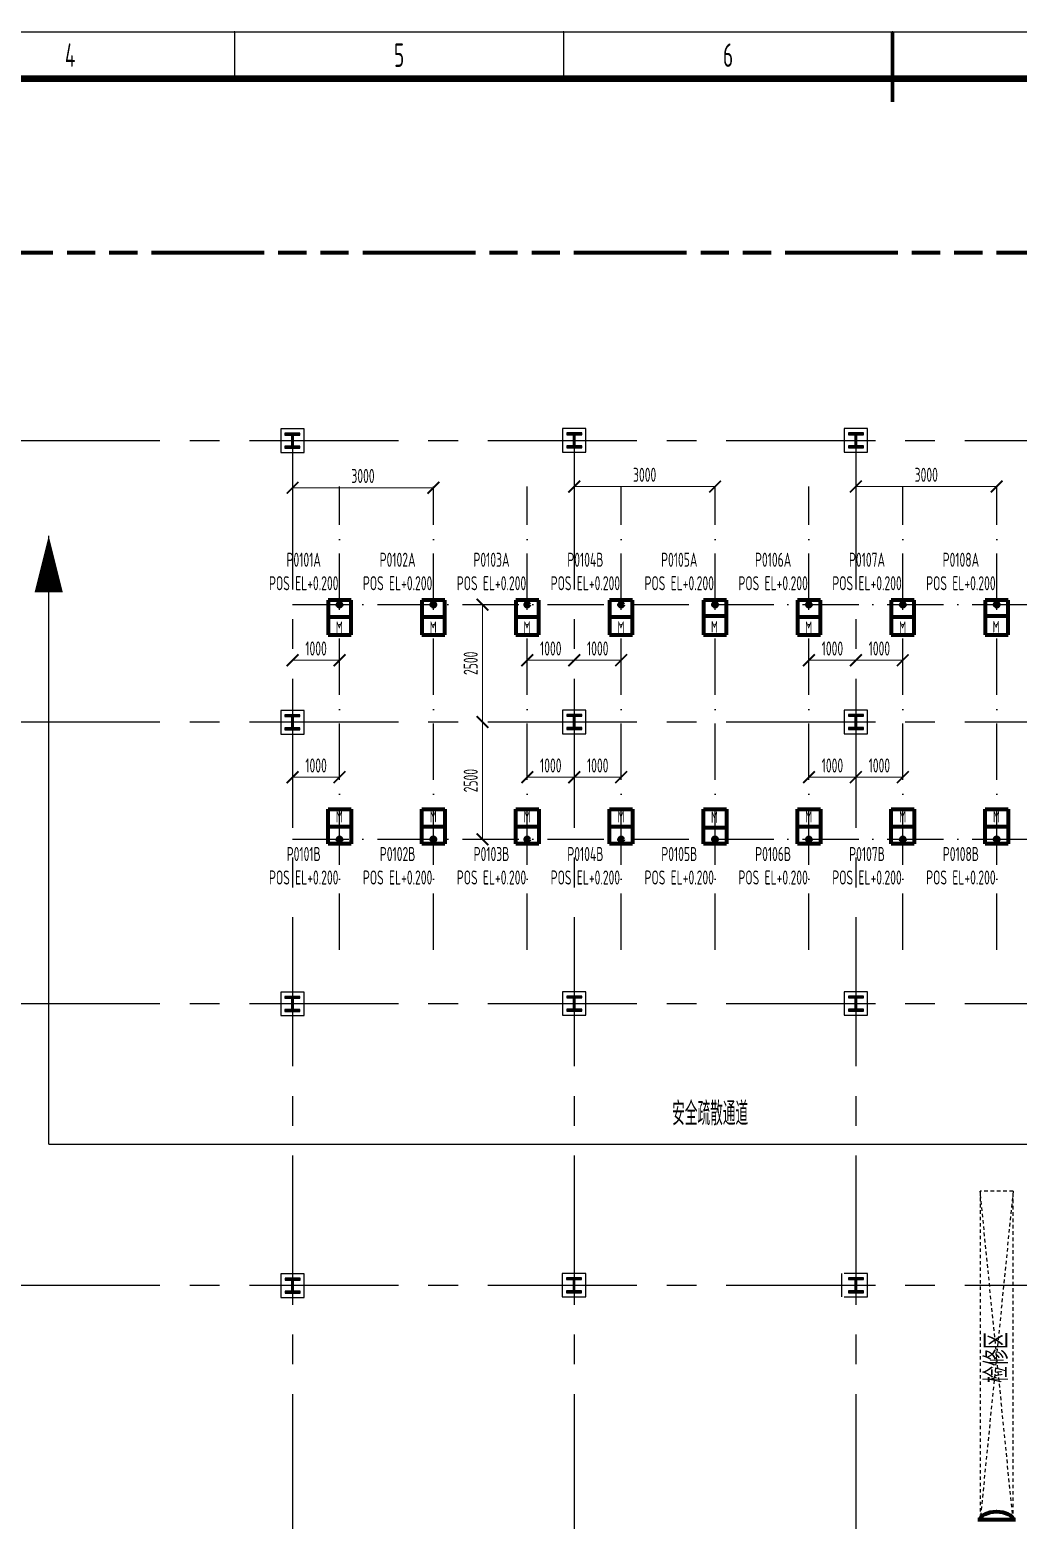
# Model space of a CAD drawing. Header units: millimetres. Extents: x 2250 to 7274, y 852 to 2251.
# Drawn here: x 2486.7 to 2697.2, y 1933.1 to 2250.6 of the extents above; entities that cross this region are included whole.
import ezdxf

# ---------------------------------------------------------------- set-up
doc = ezdxf.new("R2010")
doc.units = ezdxf.units.MM
for name, pattern in [('ACAD_ISO09W100', [45, 24, -3, 6, -3, 6, -3]), ('ACAD_ISO10W100', [18, 12, -3, 0, -3]), ('CENTER', [50.8, 31.75, -6.35, 6.35, -6.35]), ('JIS_02_0.7', [1.35, 0.75, -0.6])]:
    doc.linetypes.add(name, pattern=pattern)
for name, color, linetype, lineweight in [('01-设备轮廓（可见）', 1, 'Continuous', 80), ('03-设备、管口中心线', 170, 'ACAD_ISO10W100', 25), ('05-图框与标题栏', 7, 'Continuous', 25), ('05-楼梯与安全疏散通道', 4, 'Continuous', 25), ('06-网格线、建筑轴线-细实线', 9, 'CENTER', 25), ('07-界区线-粗双点划线', 12, 'ACAD_ISO09W100', 80), ('10-工字钢', 5, 'Continuous', 25), ('11-检修区', 8, 'JIS_02_0.7', 25), ('12-建筑物轮廓', 5, 'Continuous', 25), ('13-文本', 7, 'Continuous', 25), ('6-楼梯&逃生通道', 4, 'Continuous', 25), ('9-文本', 7, 'Continuous', 15)]:
    doc.layers.add(name, color=color, linetype=linetype, lineweight=lineweight)
doc.styles.add('5-gbcbig', font='gbenor.shx', dxfattribs={"width": 0.7, "height": 5, "bigfont": 'gbcbig.shx'})
doc.styles.add('卷心菜', font='gbenor.shx', dxfattribs={"width": 0.75, "bigfont": 'gbcbig.shx'})
doc.styles.add('国标汉字', font='gbenor.shx', dxfattribs={"height": 3, "bigfont": 'gbcbig.shx'})
doc.styles.add('国标英文+数字', font='gbenor.shx', dxfattribs={"width": 0.7, "height": 3})
doc.styles.add('图纸中的数字及字母', font='gbenor.shx', dxfattribs={"width": 0.7, "height": 3, "bigfont": 'gbcbig.shx'})
doc.dimstyles.new('尺寸标注', dxfattribs={"dimtxt": 3, "dimasz": 2.5, "dimexe": 1, "dimexo": 1, "dimgap": 1, "dimtad": 1, "dimdec": 0, "dimlfac": 100, "dimdsep": 46, "dimtxsty": '图纸中的数字及字母', "dimblk": 'ARCHTICK', "dimcen": 0, "dimclrd": 256, "dimclre": 256, "dimclrt": 256, "dimadec": 0, "dimazin": 0, "dimtfac": 1, "dimtdec": 0, "dimtix": 1, "dimtmove": 0, "dimatfit": 0, "dimfxl": 0, "dimlwd": -1, "dimlwe": -1, "dimarcsym": 0})

# ---------------------------------------------------------------- blocks, each defined once
blk = doc.blocks.new('_ArchTick')
at = {"color": 0, "linetype": 'ByBlock', "const_width": 0.15}
blk.add_lwpolyline([(-0.5, -0.5), (0.5, 0.5)], dxfattribs=at)
blk = doc.blocks.new('*D86')
at = {"layer": '9-文本', "transparency": 16777216}
blk.add_line((2552.66, 2091.36), (2542.66, 2091.36), dxfattribs=at)
at = {"layer": 'Defpoints', "color": 0, "transparency": 16777216}
for p in [(2542.66, 2091.36), (2542.66, 2091.36), (2552.66, 2091.36)]:
    blk.add_point(p, dxfattribs=at)
at = {"layer": '9-文本', "transparency": 16777216, "xscale": 2.5, "yscale": 2.5, "zscale": 2.5, "rotation": 180}
blk.add_blockref('_ArchTick', (2542.66, 2091.36), dxfattribs=at)
at = {"layer": '9-文本', "transparency": 16777216, "xscale": 2.5, "yscale": 2.5, "zscale": 2.5}
blk.add_blockref('_ArchTick', (2552.66, 2091.36), dxfattribs=at)
at = {"layer": '9-文本', "transparency": 16777216, "insert": (2547.66, 2093.86), "char_height": 3, "attachment_point": 5, "style": '图纸中的数字及字母', "bg_fill": 3, "box_fill_scale": 1.1, "bg_fill_color": 256, "bg_fill_true_color": 13158600, "bg_fill_transparency": 0}
blk.add_mtext('1000', dxfattribs=at)
blk = doc.blocks.new('*D87')
at = {"layer": '9-文本', "transparency": 16777216}
blk.add_line((2552.66, 2116.28), (2542.66, 2116.28), dxfattribs=at)
at = {"layer": 'Defpoints', "color": 0, "transparency": 16777216}
for p in [(2542.66, 2116.28), (2542.66, 2116.28), (2552.66, 2116.28)]:
    blk.add_point(p, dxfattribs=at)
at = {"layer": '9-文本', "transparency": 16777216, "xscale": 2.5, "yscale": 2.5, "zscale": 2.5, "rotation": 180}
blk.add_blockref('_ArchTick', (2542.66, 2116.28), dxfattribs=at)
at = {"layer": '9-文本', "transparency": 16777216, "xscale": 2.5, "yscale": 2.5, "zscale": 2.5}
blk.add_blockref('_ArchTick', (2552.66, 2116.28), dxfattribs=at)
at = {"layer": '9-文本', "transparency": 16777216, "insert": (2547.66, 2118.78), "char_height": 3, "attachment_point": 5, "style": '图纸中的数字及字母', "bg_fill": 3, "box_fill_scale": 1.1, "bg_fill_color": 256, "bg_fill_true_color": 13158600, "bg_fill_transparency": 0}
blk.add_mtext('1000', dxfattribs=at)
blk = doc.blocks.new('*D88')
at = {"layer": '9-文本', "transparency": 16777216}
blk.add_line((2572.66, 2153.04), (2542.66, 2153.04), dxfattribs=at)
at = {"layer": 'Defpoints', "color": 0, "transparency": 16777216}
for p in [(2542.66, 2153.04), (2542.66, 2153.04), (2572.66, 2153.04)]:
    blk.add_point(p, dxfattribs=at)
at = {"layer": '9-文本', "transparency": 16777216, "xscale": 2.5, "yscale": 2.5, "zscale": 2.5, "rotation": 180}
blk.add_blockref('_ArchTick', (2542.66, 2153.04), dxfattribs=at)
at = {"layer": '9-文本', "transparency": 16777216, "xscale": 2.5, "yscale": 2.5, "zscale": 2.5}
blk.add_blockref('_ArchTick', (2572.66, 2153.04), dxfattribs=at)
at = {"layer": '9-文本', "transparency": 16777216, "insert": (2557.66, 2155.54), "char_height": 3, "attachment_point": 5, "style": '图纸中的数字及字母', "bg_fill": 3, "box_fill_scale": 1.1, "bg_fill_color": 256, "bg_fill_true_color": 13158600, "bg_fill_transparency": 0}
blk.add_mtext('3000', dxfattribs=at)
blk = doc.blocks.new('*D89')
at = {"layer": '9-文本', "transparency": 16777216}
blk.add_line((2592.66, 2091.36), (2602.66, 2091.36), dxfattribs=at)
at = {"layer": 'Defpoints', "color": 0, "transparency": 16777216}
for p in [(2592.66, 2091.36), (2602.66, 2091.36), (2602.66, 2091.36)]:
    blk.add_point(p, dxfattribs=at)
at = {"layer": '9-文本', "transparency": 16777216, "xscale": 2.5, "yscale": 2.5, "zscale": 2.5, "rotation": 180}
blk.add_blockref('_ArchTick', (2592.66, 2091.36), dxfattribs=at)
at = {"layer": '9-文本', "transparency": 16777216, "xscale": 2.5, "yscale": 2.5, "zscale": 2.5}
blk.add_blockref('_ArchTick', (2602.66, 2091.36), dxfattribs=at)
at = {"layer": '9-文本', "transparency": 16777216, "insert": (2597.66, 2093.86), "char_height": 3, "attachment_point": 5, "style": '图纸中的数字及字母', "bg_fill": 3, "box_fill_scale": 1.1, "bg_fill_color": 256, "bg_fill_true_color": 13158600, "bg_fill_transparency": 0}
blk.add_mtext('1000', dxfattribs=at)
blk = doc.blocks.new('*D90')
at = {"layer": '9-文本', "transparency": 16777216}
blk.add_line((2592.66, 2116.28), (2602.66, 2116.28), dxfattribs=at)
at = {"layer": 'Defpoints', "color": 0, "transparency": 16777216}
for p in [(2592.66, 2116.28), (2602.66, 2116.28), (2602.66, 2116.28)]:
    blk.add_point(p, dxfattribs=at)
at = {"layer": '9-文本', "transparency": 16777216, "xscale": 2.5, "yscale": 2.5, "zscale": 2.5, "rotation": 180}
blk.add_blockref('_ArchTick', (2592.66, 2116.28), dxfattribs=at)
at = {"layer": '9-文本', "transparency": 16777216, "xscale": 2.5, "yscale": 2.5, "zscale": 2.5}
blk.add_blockref('_ArchTick', (2602.66, 2116.28), dxfattribs=at)
at = {"layer": '9-文本', "transparency": 16777216, "insert": (2597.66, 2118.78), "char_height": 3, "attachment_point": 5, "style": '图纸中的数字及字母', "bg_fill": 3, "box_fill_scale": 1.1, "bg_fill_color": 256, "bg_fill_true_color": 13158600, "bg_fill_transparency": 0}
blk.add_mtext('1000', dxfattribs=at)
blk = doc.blocks.new('*D91')
at = {"layer": '9-文本', "transparency": 16777216}
blk.add_line((2612.66, 2091.36), (2602.66, 2091.36), dxfattribs=at)
at = {"layer": 'Defpoints', "color": 0, "transparency": 16777216}
for p in [(2602.66, 2091.36), (2602.66, 2091.36), (2612.66, 2091.36)]:
    blk.add_point(p, dxfattribs=at)
at = {"layer": '9-文本', "transparency": 16777216, "xscale": 2.5, "yscale": 2.5, "zscale": 2.5, "rotation": 180}
blk.add_blockref('_ArchTick', (2602.66, 2091.36), dxfattribs=at)
at = {"layer": '9-文本', "transparency": 16777216, "xscale": 2.5, "yscale": 2.5, "zscale": 2.5}
blk.add_blockref('_ArchTick', (2612.66, 2091.36), dxfattribs=at)
at = {"layer": '9-文本', "transparency": 16777216, "insert": (2607.66, 2093.86), "char_height": 3, "attachment_point": 5, "style": '图纸中的数字及字母', "bg_fill": 3, "box_fill_scale": 1.1, "bg_fill_color": 256, "bg_fill_true_color": 13158600, "bg_fill_transparency": 0}
blk.add_mtext('1000', dxfattribs=at)
blk = doc.blocks.new('*D92')
at = {"layer": '9-文本', "transparency": 16777216}
blk.add_line((2612.66, 2116.28), (2602.66, 2116.28), dxfattribs=at)
at = {"layer": 'Defpoints', "color": 0, "transparency": 16777216}
for p in [(2602.66, 2116.28), (2602.66, 2116.28), (2612.66, 2116.28)]:
    blk.add_point(p, dxfattribs=at)
at = {"layer": '9-文本', "transparency": 16777216, "xscale": 2.5, "yscale": 2.5, "zscale": 2.5, "rotation": 180}
blk.add_blockref('_ArchTick', (2602.66, 2116.28), dxfattribs=at)
at = {"layer": '9-文本', "transparency": 16777216, "xscale": 2.5, "yscale": 2.5, "zscale": 2.5}
blk.add_blockref('_ArchTick', (2612.66, 2116.28), dxfattribs=at)
at = {"layer": '9-文本', "transparency": 16777216, "insert": (2607.66, 2118.78), "char_height": 3, "attachment_point": 5, "style": '图纸中的数字及字母', "bg_fill": 3, "box_fill_scale": 1.1, "bg_fill_color": 256, "bg_fill_true_color": 13158600, "bg_fill_transparency": 0}
blk.add_mtext('1000', dxfattribs=at)
blk = doc.blocks.new('*D93')
at = {"layer": '9-文本', "transparency": 16777216}
blk.add_line((2632.66, 2153.29), (2602.66, 2153.29), dxfattribs=at)
at = {"layer": 'Defpoints', "color": 0, "transparency": 16777216}
for p in [(2602.66, 2153.29), (2602.66, 2153.29), (2632.66, 2153.29)]:
    blk.add_point(p, dxfattribs=at)
at = {"layer": '9-文本', "transparency": 16777216, "xscale": 2.5, "yscale": 2.5, "zscale": 2.5, "rotation": 180}
blk.add_blockref('_ArchTick', (2602.66, 2153.29), dxfattribs=at)
at = {"layer": '9-文本', "transparency": 16777216, "xscale": 2.5, "yscale": 2.5, "zscale": 2.5}
blk.add_blockref('_ArchTick', (2632.66, 2153.29), dxfattribs=at)
at = {"layer": '9-文本', "transparency": 16777216, "insert": (2617.66, 2155.79), "char_height": 3, "attachment_point": 5, "style": '图纸中的数字及字母', "bg_fill": 3, "box_fill_scale": 1.1, "bg_fill_color": 256, "bg_fill_true_color": 13158600, "bg_fill_transparency": 0}
blk.add_mtext('3000', dxfattribs=at)
blk = doc.blocks.new('*D94')
at = {"layer": '9-文本', "transparency": 16777216}
blk.add_line((2652.66, 2091.36), (2662.66, 2091.36), dxfattribs=at)
at = {"layer": 'Defpoints', "color": 0, "transparency": 16777216}
for p in [(2652.66, 2091.36), (2662.66, 2091.36), (2662.66, 2091.36)]:
    blk.add_point(p, dxfattribs=at)
at = {"layer": '9-文本', "transparency": 16777216, "xscale": 2.5, "yscale": 2.5, "zscale": 2.5, "rotation": 180}
blk.add_blockref('_ArchTick', (2652.66, 2091.36), dxfattribs=at)
at = {"layer": '9-文本', "transparency": 16777216, "xscale": 2.5, "yscale": 2.5, "zscale": 2.5}
blk.add_blockref('_ArchTick', (2662.66, 2091.36), dxfattribs=at)
at = {"layer": '9-文本', "transparency": 16777216, "insert": (2657.66, 2093.86), "char_height": 3, "attachment_point": 5, "style": '图纸中的数字及字母', "bg_fill": 3, "box_fill_scale": 1.1, "bg_fill_color": 256, "bg_fill_true_color": 13158600, "bg_fill_transparency": 0}
blk.add_mtext('1000', dxfattribs=at)
blk = doc.blocks.new('*D95')
at = {"layer": '9-文本', "transparency": 16777216}
blk.add_line((2652.66, 2116.28), (2662.66, 2116.28), dxfattribs=at)
at = {"layer": 'Defpoints', "color": 0, "transparency": 16777216}
for p in [(2652.66, 2116.28), (2662.66, 2116.28), (2662.66, 2116.28)]:
    blk.add_point(p, dxfattribs=at)
at = {"layer": '9-文本', "transparency": 16777216, "xscale": 2.5, "yscale": 2.5, "zscale": 2.5, "rotation": 180}
blk.add_blockref('_ArchTick', (2652.66, 2116.28), dxfattribs=at)
at = {"layer": '9-文本', "transparency": 16777216, "xscale": 2.5, "yscale": 2.5, "zscale": 2.5}
blk.add_blockref('_ArchTick', (2662.66, 2116.28), dxfattribs=at)
at = {"layer": '9-文本', "transparency": 16777216, "insert": (2657.66, 2118.78), "char_height": 3, "attachment_point": 5, "style": '图纸中的数字及字母', "bg_fill": 3, "box_fill_scale": 1.1, "bg_fill_color": 256, "bg_fill_true_color": 13158600, "bg_fill_transparency": 0}
blk.add_mtext('1000', dxfattribs=at)
blk = doc.blocks.new('*D96')
at = {"layer": '9-文本', "transparency": 16777216}
blk.add_line((2672.66, 2091.36), (2662.66, 2091.36), dxfattribs=at)
at = {"layer": 'Defpoints', "color": 0, "transparency": 16777216}
for p in [(2662.66, 2091.36), (2662.66, 2091.36), (2672.66, 2091.36)]:
    blk.add_point(p, dxfattribs=at)
at = {"layer": '9-文本', "transparency": 16777216, "xscale": 2.5, "yscale": 2.5, "zscale": 2.5, "rotation": 180}
blk.add_blockref('_ArchTick', (2662.66, 2091.36), dxfattribs=at)
at = {"layer": '9-文本', "transparency": 16777216, "xscale": 2.5, "yscale": 2.5, "zscale": 2.5}
blk.add_blockref('_ArchTick', (2672.66, 2091.36), dxfattribs=at)
at = {"layer": '9-文本', "transparency": 16777216, "insert": (2667.66, 2093.86), "char_height": 3, "attachment_point": 5, "style": '图纸中的数字及字母', "bg_fill": 3, "box_fill_scale": 1.1, "bg_fill_color": 256, "bg_fill_true_color": 13158600, "bg_fill_transparency": 0}
blk.add_mtext('1000', dxfattribs=at)
blk = doc.blocks.new('*D97')
at = {"layer": '9-文本', "transparency": 16777216}
blk.add_line((2672.66, 2116.28), (2662.66, 2116.28), dxfattribs=at)
at = {"layer": 'Defpoints', "color": 0, "transparency": 16777216}
for p in [(2662.66, 2116.28), (2662.66, 2116.28), (2672.66, 2116.28)]:
    blk.add_point(p, dxfattribs=at)
at = {"layer": '9-文本', "transparency": 16777216, "xscale": 2.5, "yscale": 2.5, "zscale": 2.5, "rotation": 180}
blk.add_blockref('_ArchTick', (2662.66, 2116.28), dxfattribs=at)
at = {"layer": '9-文本', "transparency": 16777216, "xscale": 2.5, "yscale": 2.5, "zscale": 2.5}
blk.add_blockref('_ArchTick', (2672.66, 2116.28), dxfattribs=at)
at = {"layer": '9-文本', "transparency": 16777216, "insert": (2667.66, 2118.78), "char_height": 3, "attachment_point": 5, "style": '图纸中的数字及字母', "bg_fill": 3, "box_fill_scale": 1.1, "bg_fill_color": 256, "bg_fill_true_color": 13158600, "bg_fill_transparency": 0}
blk.add_mtext('1000', dxfattribs=at)
blk = doc.blocks.new('*D82')
at = {"layer": '9-文本', "transparency": 16777216}
blk.add_line((2583.11, 2078.13), (2583.11, 2103.13), dxfattribs=at)
at = {"layer": 'Defpoints', "color": 0, "transparency": 16777216}
for p in [(2583.11, 2103.13), (2583.11, 2103.13), (2583.11, 2078.13)]:
    blk.add_point(p, dxfattribs=at)
at = {"layer": '9-文本', "transparency": 16777216, "xscale": 2.5, "yscale": 2.5, "zscale": 2.5}
for p, rotation in [((2583.11, 2103.13), 90), ((2583.11, 2078.13), 270)]:
    blk.add_blockref('_ArchTick', p, dxfattribs=dict(at, rotation=rotation))
at = {"layer": '9-文本', "transparency": 16777216, "insert": (2580.61, 2090.63), "char_height": 3, "attachment_point": 5, "rotation": 90, "style": '图纸中的数字及字母', "bg_fill": 3, "box_fill_scale": 1.1, "bg_fill_color": 256, "bg_fill_true_color": 13158600, "bg_fill_transparency": 0}
blk.add_mtext('2500', dxfattribs=at)
blk = doc.blocks.new('*D83')
at = {"layer": '9-文本', "transparency": 16777216}
blk.add_line((2583.11, 2128.13), (2583.11, 2103.13), dxfattribs=at)
at = {"layer": 'Defpoints', "color": 0, "transparency": 16777216}
for p in [(2583.11, 2128.13), (2583.11, 2103.13), (2583.11, 2103.13)]:
    blk.add_point(p, dxfattribs=at)
at = {"layer": '9-文本', "transparency": 16777216, "xscale": 2.5, "yscale": 2.5, "zscale": 2.5}
for p, rotation in [((2583.11, 2128.13), 90), ((2583.11, 2103.13), 270)]:
    blk.add_blockref('_ArchTick', p, dxfattribs=dict(at, rotation=rotation))
at = {"layer": '9-文本', "transparency": 16777216, "insert": (2580.61, 2115.63), "char_height": 3, "attachment_point": 5, "rotation": 90, "style": '图纸中的数字及字母', "bg_fill": 3, "box_fill_scale": 1.1, "bg_fill_color": 256, "bg_fill_true_color": 13158600, "bg_fill_transparency": 0}
blk.add_mtext('2500', dxfattribs=at)
blk = doc.blocks.new('*D100')
at = {"layer": '9-文本', "transparency": 16777216}
blk.add_line((2692.66, 2153.29), (2662.66, 2153.29), dxfattribs=at)
at = {"layer": 'Defpoints', "color": 0, "transparency": 16777216}
for p in [(2662.66, 2153.29), (2662.66, 2153.29), (2692.66, 2153.29)]:
    blk.add_point(p, dxfattribs=at)
at = {"layer": '9-文本', "transparency": 16777216, "xscale": 2.5, "yscale": 2.5, "zscale": 2.5, "rotation": 180}
blk.add_blockref('_ArchTick', (2662.66, 2153.29), dxfattribs=at)
at = {"layer": '9-文本', "transparency": 16777216, "xscale": 2.5, "yscale": 2.5, "zscale": 2.5}
blk.add_blockref('_ArchTick', (2692.66, 2153.29), dxfattribs=at)
at = {"layer": '9-文本', "transparency": 16777216, "insert": (2677.66, 2155.79), "char_height": 3, "attachment_point": 5, "style": '图纸中的数字及字母', "bg_fill": 3, "box_fill_scale": 1.1, "bg_fill_color": 256, "bg_fill_true_color": 13158600, "bg_fill_transparency": 0}
blk.add_mtext('3000', dxfattribs=at)

msp = doc.modelspace()

# ---------------------------------------------------------------- hatches: boundary and pattern name
at = {"layer": '12-建筑物轮廓'}
for points in [[(2542.838, 2164.26), (2544.238, 2164.26), (2544.238, 2164.66), (2541.038, 2164.66), (2541.038, 2164.26), (2542.438, 2164.26), (2542.438, 2161.86), (2541.038, 2161.86), (2541.038, 2161.46), (2544.238, 2161.46), (2544.238, 2161.86), (2542.838, 2161.86)], [(2602.855, 2164.33), (2604.255, 2164.33), (2604.255, 2164.73), (2601.055, 2164.73), (2601.055, 2164.33), (2602.455, 2164.33), (2602.455, 2161.93), (2601.055, 2161.93), (2601.055, 2161.53), (2604.255, 2161.53), (2604.255, 2161.93), (2602.855, 2161.93)], [(2662.855, 2164.33), (2664.255, 2164.33), (2664.255, 2164.73), (2661.055, 2164.73), (2661.055, 2164.33), (2662.455, 2164.33), (2662.455, 2161.93), (2661.055, 2161.93), (2661.055, 2161.53), (2664.255, 2161.53), (2664.255, 2161.93), (2662.855, 2161.93)], [(2542.839, 2104.26), (2544.239, 2104.26), (2544.239, 2104.66), (2541.039, 2104.66), (2541.039, 2104.26), (2542.439, 2104.26), (2542.439, 2101.86), (2541.039, 2101.86), (2541.039, 2101.46), (2544.239, 2101.46), (2544.239, 2101.86), (2542.839, 2101.86)], [(2602.856, 2104.33), (2604.256, 2104.33), (2604.256, 2104.73), (2601.056, 2104.73), (2601.056, 2104.33), (2602.456, 2104.33), (2602.456, 2101.93), (2601.056, 2101.93), (2601.056, 2101.53), (2604.256, 2101.53), (2604.256, 2101.93), (2602.856, 2101.93)], [(2662.856, 2104.33), (2664.256, 2104.33), (2664.256, 2104.73), (2661.056, 2104.73), (2661.056, 2104.33), (2662.456, 2104.33), (2662.456, 2101.93), (2661.056, 2101.93), (2661.056, 2101.53), (2664.256, 2101.53), (2664.256, 2101.93), (2662.856, 2101.93)], [(2542.839, 2044.26), (2544.239, 2044.26), (2544.239, 2044.66), (2541.039, 2044.66), (2541.039, 2044.26), (2542.439, 2044.26), (2542.439, 2041.86), (2541.039, 2041.86), (2541.039, 2041.46), (2544.239, 2041.46), (2544.239, 2041.86), (2542.839, 2041.86)], [(2602.856, 2044.33), (2604.256, 2044.33), (2604.256, 2044.73), (2601.056, 2044.73), (2601.056, 2044.33), (2602.456, 2044.33), (2602.456, 2041.93), (2601.056, 2041.93), (2601.056, 2041.53), (2604.256, 2041.53), (2604.256, 2041.93), (2602.856, 2041.93)], [(2662.856, 2044.33), (2664.256, 2044.33), (2664.256, 2044.73), (2661.056, 2044.73), (2661.056, 2044.33), (2662.456, 2044.33), (2662.456, 2041.93), (2661.056, 2041.93), (2661.056, 2041.53), (2664.256, 2041.53), (2664.256, 2041.93), (2662.856, 2041.93)], [(2542.858, 1984.226), (2544.258, 1984.226), (2544.258, 1984.626), (2541.058, 1984.626), (2541.058, 1984.226), (2542.458, 1984.226), (2542.458, 1981.826), (2541.058, 1981.826), (2541.058, 1981.426), (2544.258, 1981.426), (2544.258, 1981.826), (2542.858, 1981.826)], [(2602.821, 1984.33), (2604.221, 1984.33), (2604.221, 1984.73), (2601.021, 1984.73), (2601.021, 1984.33), (2602.421, 1984.33), (2602.421, 1981.93), (2601.021, 1981.93), (2601.021, 1981.53), (2604.221, 1981.53), (2604.221, 1981.93), (2602.821, 1981.93)], [(2662.856, 1984.33), (2664.256, 1984.33), (2664.256, 1984.73), (2661.056, 1984.73), (2661.056, 1984.33), (2662.456, 1984.33), (2662.456, 1981.93), (2661.056, 1981.93), (2661.056, 1981.53), (2664.256, 1981.53), (2664.256, 1981.93), (2662.856, 1981.93)], [(2662.856, 1984.33), (2664.256, 1984.33), (2664.256, 1984.73), (2661.056, 1984.73), (2661.056, 1984.33), (2662.456, 1984.33), (2662.456, 1981.93), (2661.056, 1981.93), (2661.056, 1981.53), (2664.256, 1981.53), (2664.256, 1981.93), (2662.856, 1981.93)]]:
    msp.add_hatch(color=1, dxfattribs=at).paths.add_polyline_path(points)

# ---------------------------------------------------------------- linework, layer by layer
at = {"layer": '01-设备轮廓（可见）'}
for p, q in [((2555.105, 2129.08), (2550.205, 2129.08)), ((2570.205, 2129.08), (2570.205, 2121.68)), ((2575.105, 2129.08), (2570.205, 2129.08)), ((2575.105, 2121.68), (2575.105, 2129.08)), ((2590.205, 2129.08), (2590.205, 2121.68)), ((2595.105, 2129.08), (2590.205, 2129.08)), ((2595.105, 2121.68), (2595.105, 2129.08)), ((2615.105, 2129.08), (2610.205, 2129.08)), ((2630.205, 2129.08), (2630.205, 2121.68)), ((2635.105, 2129.08), (2630.205, 2129.08)), ((2635.105, 2121.68), (2635.105, 2129.08)), ((2655.105, 2129.08), (2650.205, 2129.08)), ((2675.105, 2129.08), (2670.205, 2129.08)), ((2690.205, 2129.08), (2690.205, 2121.68)), ((2695.105, 2129.08), (2690.205, 2129.08)), ((2695.105, 2121.68), (2695.105, 2129.08)), ((2555.105, 2125.48), (2550.205, 2125.48)), ((2575.105, 2125.48), (2570.205, 2125.48)), ((2595.105, 2125.48), (2590.205, 2125.48)), ((2615.105, 2125.48), (2610.205, 2125.48)), ((2635.105, 2125.68), (2630.205, 2125.68)), ((2655.105, 2125.48), (2650.205, 2125.48)), ((2675.105, 2125.48), (2670.205, 2125.48)), ((2695.105, 2125.68), (2690.205, 2125.68)), ((2570.205, 2121.68), (2575.105, 2121.68)), ((2590.205, 2121.68), (2595.105, 2121.68)), ((2630.205, 2121.68), (2635.105, 2121.68)), ((2690.205, 2121.68), (2695.105, 2121.68)), ((2550.205, 2077.18), (2550.205, 2084.58)), ((2550.205, 2084.58), (2555.105, 2084.58)), ((2555.105, 2084.58), (2555.105, 2077.18)), ((2570.205, 2077.18), (2570.205, 2084.58)), ((2570.205, 2084.58), (2575.105, 2084.58)), ((2575.105, 2084.58), (2575.105, 2077.18)), ((2590.205, 2077.18), (2590.205, 2084.58)), ((2590.205, 2084.58), (2595.105, 2084.58)), ((2595.105, 2084.58), (2595.105, 2077.18)), ((2610.205, 2077.18), (2610.205, 2084.58)), ((2610.205, 2084.58), (2615.105, 2084.58)), ((2615.105, 2084.58), (2615.105, 2077.18)), ((2630.205, 2077.18), (2630.205, 2084.58)), ((2630.205, 2084.58), (2635.105, 2084.58)), ((2635.105, 2084.58), (2635.105, 2077.18)), ((2650.205, 2077.18), (2650.205, 2084.58)), ((2650.205, 2084.58), (2655.105, 2084.58)), ((2655.105, 2084.58), (2655.105, 2077.18)), ((2670.205, 2077.18), (2670.205, 2084.58)), ((2670.205, 2084.58), (2675.105, 2084.58)), ((2675.105, 2084.58), (2675.105, 2077.18)), ((2690.205, 2077.18), (2690.205, 2084.58)), ((2690.205, 2084.58), (2695.105, 2084.58)), ((2695.105, 2084.58), (2695.105, 2077.18)), ((2555.105, 2080.78), (2550.205, 2080.78)), ((2575.105, 2080.78), (2570.205, 2080.78)), ((2595.105, 2080.78), (2590.205, 2080.78)), ((2615.105, 2080.78), (2610.205, 2080.78)), ((2635.105, 2080.58), (2630.205, 2080.58)), ((2655.105, 2080.78), (2650.205, 2080.78)), ((2675.105, 2080.78), (2670.205, 2080.78)), ((2695.105, 2080.78), (2690.205, 2080.78)), ((2555.105, 2077.18), (2550.205, 2077.18)), ((2575.105, 2077.18), (2570.205, 2077.18)), ((2595.105, 2077.18), (2590.205, 2077.18)), ((2615.105, 2077.18), (2610.205, 2077.18)), ((2635.105, 2077.18), (2630.205, 2077.18)), ((2655.105, 2077.18), (2650.205, 2077.18)), ((2675.105, 2077.18), (2670.205, 2077.18)), ((2695.105, 2077.18), (2690.205, 2077.18)), ((2696.638, 1933.13), (2688.638, 1933.13))]:
    msp.add_line(p, q, dxfattribs=at)
for centre in [(2552.655, 2128.13), (2572.655, 2128.13), (2592.655, 2128.13), (2612.655, 2128.13), (2632.655, 2128.13), (2652.655, 2128.13), (2672.655, 2128.13), (2692.655, 2128.13), (2552.655, 2078.13), (2572.655, 2078.13), (2592.655, 2078.13), (2612.655, 2078.13), (2632.655, 2078.13), (2652.655, 2078.13), (2672.655, 2078.13), (2692.655, 2078.13)]:
    msp.add_circle(centre, 0.4, dxfattribs=at)
at = {"layer": '01-设备轮廓（可见）', "extrusion": (0, 0, -1)}
msp.add_ellipse((2692.638, 1933.13), major_axis=(3.5, 0), ratio=0.5, start_param=3.1415927, end_param=6.2831853, dxfattribs=at)
at = {"layer": '03-设备、管口中心线'}
for p, q in [((2552.655, 2054.614), (2552.655, 2153.29)), ((2572.655, 2054.614), (2572.655, 2153.29)), ((2592.655, 2054.614), (2592.655, 2153.29)), ((2612.655, 2054.614), (2612.655, 2153.29)), ((2632.655, 2054.614), (2632.655, 2153.29)), ((2652.655, 2054.614), (2652.655, 2153.29)), ((2672.655, 2054.614), (2672.655, 2153.29)), ((2692.655, 2054.614), (2692.655, 2153.29)), ((2542.656, 2128.13), (2747.242, 2128.13)), ((2542.656, 2078.13), (2747.242, 2078.13))]:
    msp.add_line(p, q, dxfattribs=at)
at = {"layer": '05-图框与标题栏'}
for p, q in [((2249.982, 2250.196), (3090.982, 2250.196)), ((2530.315, 2250.196), (2530.315, 2240.196)), ((2600.399, 2250.196), (2600.399, 2240.196))]:
    msp.add_line(p, q, dxfattribs=at)
at = {"layer": '05-图框与标题栏', "const_width": 0.8}
msp.add_lwpolyline([(2670.482, 2250.196), (2670.482, 2235.196)], dxfattribs=at)
at = {"layer": '05-图框与标题栏', "const_width": 1.4}
msp.add_lwpolyline([(2274.982, 2240.196), (2274.982, 1666.196), (3080.982, 1666.196), (3080.982, 2240.196)], close=True, dxfattribs=at)
at = {"layer": '05-图框与标题栏'}
for p in [(2530.315, 2250.196), (2530.315, 2250.196), (2530.315, 2250.196), (2600.399, 2250.196), (2600.399, 2250.196), (2600.399, 2250.196), (2670.482, 2250.196), (2670.482, 2250.196), (2670.482, 2250.196)]:
    msp.add_point(p, dxfattribs=at)
at = {"layer": '05-楼梯与安全疏散通道'}
for q in [(2490.705, 2142.764), (2774.632, 2013.208)]:
    msp.add_line((2490.705, 2013.208), q, dxfattribs=at)
msp.add_lwpolyline([(2490.705, 2130.764, 6, 0, 0), (2490.705, 2142.764, 0, 0, 0)], format="xyseb", dxfattribs=at)
at = {"layer": '06-网格线、建筑轴线-细实线', "linetype": 'CENTER'}
for p, q in [((2482.655, 2163.13), (2782.655, 2163.13)), ((2542.656, 2163.13), (2542.656, 1860.53)), ((2602.656, 2163.13), (2602.656, 1860.63)), ((2662.656, 2163.13), (2662.656, 1860.63)), ((2482.656, 2103.13), (2782.656, 2103.13)), ((2482.656, 2043.13), (2782.656, 2043.13)), ((2482.656, 1983.13), (2782.656, 1983.13))]:
    msp.add_line(p, q, dxfattribs=at)
at = {"layer": '07-界区线-粗双点划线'}
msp.add_line((2422.603, 2203.13), (2872.603, 2203.13), dxfattribs=at)
at = {"layer": '10-工字钢'}
for p, q in [((2600.155, 2165.63), (2600.155, 2160.63)), ((2605.155, 2165.63), (2600.155, 2165.63)), ((2605.155, 2160.63), (2605.155, 2165.63)), ((2660.155, 2165.63), (2660.155, 2160.63)), ((2665.155, 2165.63), (2660.155, 2165.63)), ((2665.155, 2160.63), (2665.155, 2165.63)), ((2540.138, 2165.56), (2540.138, 2160.56)), ((2545.138, 2165.56), (2540.138, 2165.56)), ((2541.038, 2164.66), (2541.038, 2164.26)), ((2544.238, 2164.66), (2541.038, 2164.66)), ((2541.038, 2164.26), (2542.438, 2164.26)), ((2542.438, 2164.26), (2542.438, 2161.86)), ((2542.838, 2161.86), (2542.838, 2164.26)), ((2542.838, 2164.26), (2544.238, 2164.26)), ((2544.238, 2164.26), (2544.238, 2164.66)), ((2545.138, 2160.56), (2545.138, 2165.56)), ((2601.055, 2164.73), (2601.055, 2164.33)), ((2604.255, 2164.73), (2601.055, 2164.73)), ((2601.055, 2164.33), (2602.455, 2164.33)), ((2602.455, 2164.33), (2602.455, 2161.93)), ((2602.855, 2161.93), (2602.855, 2164.33)), ((2602.855, 2164.33), (2604.255, 2164.33)), ((2604.255, 2164.33), (2604.255, 2164.73)), ((2661.055, 2164.73), (2661.055, 2164.33)), ((2664.255, 2164.73), (2661.055, 2164.73)), ((2661.055, 2164.33), (2662.455, 2164.33)), ((2662.455, 2164.33), (2662.455, 2161.93)), ((2662.855, 2161.93), (2662.855, 2164.33)), ((2662.855, 2164.33), (2664.255, 2164.33)), ((2664.255, 2164.33), (2664.255, 2164.73)), ((2540.138, 2160.56), (2545.138, 2160.56)), ((2542.438, 2161.86), (2541.038, 2161.86)), ((2541.038, 2161.86), (2541.038, 2161.46)), ((2541.038, 2161.46), (2544.238, 2161.46)), ((2544.238, 2161.86), (2542.838, 2161.86)), ((2544.238, 2161.46), (2544.238, 2161.86)), ((2600.155, 2160.63), (2605.155, 2160.63)), ((2602.455, 2161.93), (2601.055, 2161.93)), ((2601.055, 2161.93), (2601.055, 2161.53)), ((2601.055, 2161.53), (2604.255, 2161.53)), ((2604.255, 2161.93), (2602.855, 2161.93)), ((2604.255, 2161.53), (2604.255, 2161.93)), ((2660.155, 2160.63), (2665.155, 2160.63)), ((2662.455, 2161.93), (2661.055, 2161.93)), ((2661.055, 2161.93), (2661.055, 2161.53)), ((2661.055, 2161.53), (2664.255, 2161.53)), ((2664.255, 2161.93), (2662.855, 2161.93)), ((2664.255, 2161.53), (2664.255, 2161.93)), ((2540.139, 2105.56), (2540.139, 2100.56)), ((2545.139, 2105.56), (2540.139, 2105.56)), ((2545.139, 2100.56), (2545.139, 2105.56)), ((2600.156, 2105.63), (2600.156, 2100.63)), ((2605.156, 2105.63), (2600.156, 2105.63)), ((2605.156, 2100.63), (2605.156, 2105.63)), ((2660.156, 2105.63), (2660.156, 2100.63)), ((2665.156, 2105.63), (2660.156, 2105.63)), ((2665.156, 2100.63), (2665.156, 2105.63)), ((2541.039, 2104.66), (2541.039, 2104.26)), ((2544.239, 2104.66), (2541.039, 2104.66)), ((2541.039, 2104.26), (2542.439, 2104.26)), ((2542.439, 2104.26), (2542.439, 2101.86)), ((2542.839, 2101.86), (2542.839, 2104.26)), ((2542.839, 2104.26), (2544.239, 2104.26)), ((2544.239, 2104.26), (2544.239, 2104.66)), ((2601.056, 2104.73), (2601.056, 2104.33)), ((2604.256, 2104.73), (2601.056, 2104.73)), ((2601.056, 2104.33), (2602.456, 2104.33)), ((2602.456, 2104.33), (2602.456, 2101.93)), ((2602.856, 2101.93), (2602.856, 2104.33)), ((2602.856, 2104.33), (2604.256, 2104.33)), ((2604.256, 2104.33), (2604.256, 2104.73)), ((2661.056, 2104.73), (2661.056, 2104.33)), ((2664.256, 2104.73), (2661.056, 2104.73)), ((2661.056, 2104.33), (2662.456, 2104.33)), ((2662.456, 2104.33), (2662.456, 2101.93)), ((2662.856, 2101.93), (2662.856, 2104.33)), ((2662.856, 2104.33), (2664.256, 2104.33)), ((2664.256, 2104.33), (2664.256, 2104.73)), ((2540.139, 2100.56), (2545.139, 2100.56)), ((2542.439, 2101.86), (2541.039, 2101.86)), ((2541.039, 2101.86), (2541.039, 2101.46)), ((2541.039, 2101.46), (2544.239, 2101.46)), ((2544.239, 2101.86), (2542.839, 2101.86)), ((2544.239, 2101.46), (2544.239, 2101.86)), ((2600.156, 2100.63), (2605.156, 2100.63)), ((2602.456, 2101.93), (2601.056, 2101.93)), ((2601.056, 2101.93), (2601.056, 2101.53)), ((2601.056, 2101.53), (2604.256, 2101.53)), ((2604.256, 2101.93), (2602.856, 2101.93)), ((2604.256, 2101.53), (2604.256, 2101.93)), ((2660.156, 2100.63), (2665.156, 2100.63)), ((2662.456, 2101.93), (2661.056, 2101.93)), ((2661.056, 2101.93), (2661.056, 2101.53)), ((2661.056, 2101.53), (2664.256, 2101.53)), ((2664.256, 2101.93), (2662.856, 2101.93)), ((2664.256, 2101.53), (2664.256, 2101.93)), ((2540.139, 2045.56), (2540.139, 2040.56)), ((2545.139, 2045.56), (2540.139, 2045.56)), ((2545.139, 2040.56), (2545.139, 2045.56)), ((2600.156, 2045.63), (2600.156, 2040.63)), ((2605.156, 2045.63), (2600.156, 2045.63)), ((2605.156, 2040.63), (2605.156, 2045.63)), ((2660.156, 2045.63), (2660.156, 2040.63)), ((2665.156, 2045.63), (2660.156, 2045.63)), ((2665.156, 2040.63), (2665.156, 2045.63)), ((2541.039, 2044.66), (2541.039, 2044.26)), ((2544.239, 2044.66), (2541.039, 2044.66)), ((2541.039, 2044.26), (2542.439, 2044.26)), ((2542.439, 2041.86), (2541.039, 2041.86)), ((2541.039, 2041.86), (2541.039, 2041.46)), ((2542.439, 2044.26), (2542.439, 2041.86)), ((2542.839, 2041.86), (2542.839, 2044.26)), ((2542.839, 2044.26), (2544.239, 2044.26)), ((2544.239, 2041.86), (2542.839, 2041.86)), ((2544.239, 2044.26), (2544.239, 2044.66)), ((2544.239, 2041.46), (2544.239, 2041.86)), ((2601.056, 2044.73), (2601.056, 2044.33)), ((2604.256, 2044.73), (2601.056, 2044.73)), ((2601.056, 2044.33), (2602.456, 2044.33)), ((2602.456, 2041.93), (2601.056, 2041.93)), ((2601.056, 2041.93), (2601.056, 2041.53)), ((2602.456, 2044.33), (2602.456, 2041.93)), ((2602.856, 2041.93), (2602.856, 2044.33)), ((2602.856, 2044.33), (2604.256, 2044.33)), ((2604.256, 2041.93), (2602.856, 2041.93)), ((2604.256, 2044.33), (2604.256, 2044.73)), ((2604.256, 2041.53), (2604.256, 2041.93)), ((2661.056, 2044.73), (2661.056, 2044.33)), ((2664.256, 2044.73), (2661.056, 2044.73)), ((2661.056, 2044.33), (2662.456, 2044.33)), ((2662.456, 2041.93), (2661.056, 2041.93)), ((2661.056, 2041.93), (2661.056, 2041.53)), ((2662.456, 2044.33), (2662.456, 2041.93)), ((2662.856, 2041.93), (2662.856, 2044.33)), ((2662.856, 2044.33), (2664.256, 2044.33)), ((2664.256, 2041.93), (2662.856, 2041.93)), ((2664.256, 2044.33), (2664.256, 2044.73)), ((2664.256, 2041.53), (2664.256, 2041.93)), ((2540.139, 2040.56), (2545.139, 2040.56)), ((2541.039, 2041.46), (2544.239, 2041.46)), ((2600.156, 2040.63), (2605.156, 2040.63)), ((2601.056, 2041.53), (2604.256, 2041.53)), ((2660.156, 2040.63), (2665.156, 2040.63)), ((2661.056, 2041.53), (2664.256, 2041.53)), ((2540.158, 1985.526), (2540.158, 1980.526)), ((2545.158, 1985.526), (2540.158, 1985.526)), ((2541.058, 1984.626), (2541.058, 1984.226)), ((2544.258, 1984.626), (2541.058, 1984.626)), ((2544.258, 1984.226), (2544.258, 1984.626)), ((2545.158, 1980.526), (2545.158, 1985.526)), ((2600.121, 1985.63), (2600.121, 1980.63)), ((2605.121, 1985.63), (2600.121, 1985.63)), ((2601.021, 1984.732), (2601.021, 1984.332)), ((2604.221, 1984.732), (2601.021, 1984.732)), ((2604.221, 1984.332), (2604.221, 1984.732)), ((2605.121, 1980.63), (2605.121, 1985.63)), ((2659.63, 1985.63), (2659.63, 1980.63)), ((2659.63, 1985.63), (2659.63, 1980.63)), ((2665.156, 1985.63), (2660.156, 1985.63)), ((2665.156, 1985.63), (2660.156, 1985.63)), ((2661.056, 1984.73), (2661.056, 1984.33)), ((2664.256, 1984.73), (2661.056, 1984.73)), ((2661.056, 1984.73), (2661.056, 1984.33)), ((2664.256, 1984.73), (2661.056, 1984.73)), ((2664.256, 1984.33), (2664.256, 1984.73)), ((2664.256, 1984.33), (2664.256, 1984.73)), ((2665.156, 1980.63), (2665.156, 1985.63)), ((2665.156, 1980.63), (2665.156, 1985.63)), ((2541.058, 1984.226), (2542.458, 1984.226)), ((2542.458, 1981.826), (2541.058, 1981.826)), ((2541.058, 1981.826), (2541.058, 1981.426)), ((2541.058, 1981.426), (2544.258, 1981.426)), ((2542.458, 1984.226), (2542.458, 1981.826)), ((2542.858, 1981.826), (2542.858, 1984.226)), ((2542.858, 1984.226), (2544.258, 1984.226)), ((2544.258, 1981.826), (2542.858, 1981.826)), ((2544.258, 1981.426), (2544.258, 1981.826)), ((2601.021, 1984.332), (2602.421, 1984.332)), ((2602.421, 1981.932), (2601.021, 1981.932)), ((2601.021, 1981.93), (2601.021, 1981.53)), ((2601.021, 1981.53), (2604.221, 1981.53)), ((2602.421, 1984.332), (2602.421, 1981.932)), ((2602.821, 1981.932), (2602.821, 1984.332)), ((2602.821, 1984.332), (2604.221, 1984.332)), ((2604.221, 1981.932), (2602.821, 1981.932)), ((2604.221, 1981.532), (2604.221, 1981.932)), ((2661.056, 1984.33), (2662.456, 1984.33)), ((2661.056, 1984.33), (2662.456, 1984.33)), ((2662.456, 1981.93), (2661.056, 1981.93)), ((2661.056, 1981.93), (2661.056, 1981.53)), ((2662.456, 1981.93), (2661.056, 1981.93)), ((2661.056, 1981.93), (2661.056, 1981.53)), ((2661.056, 1981.53), (2664.256, 1981.53)), ((2661.056, 1981.53), (2664.256, 1981.53)), ((2662.456, 1984.33), (2662.456, 1981.93)), ((2662.456, 1984.33), (2662.456, 1981.93)), ((2662.856, 1981.93), (2662.856, 1984.33)), ((2662.856, 1984.33), (2664.256, 1984.33)), ((2662.856, 1981.93), (2662.856, 1984.33)), ((2662.856, 1984.33), (2664.256, 1984.33)), ((2664.256, 1981.93), (2662.856, 1981.93)), ((2664.256, 1981.93), (2662.856, 1981.93)), ((2664.256, 1981.53), (2664.256, 1981.93)), ((2664.256, 1981.53), (2664.256, 1981.93)), ((2540.158, 1980.526), (2545.158, 1980.526)), ((2600.121, 1980.63), (2605.121, 1980.63)), ((2660.156, 1980.63), (2665.156, 1980.63)), ((2660.156, 1980.63), (2665.156, 1980.63))]:
    msp.add_line(p, q, dxfattribs=at)
at = {"layer": '11-检修区'}
for p, q in [((2689.138, 2003.13), (2689.138, 1933.13)), ((2696.138, 2003.13), (2689.138, 1933.13)), ((2696.138, 1933.13), (2689.138, 2003.13)), ((2696.138, 2003.13), (2689.138, 2003.13)), ((2696.138, 1933.13), (2696.138, 2003.13))]:
    msp.add_line(p, q, dxfattribs=at)

# ---------------------------------------------------------------- texts
at = {"layer": '01-设备轮廓（可见）', "char_height": 2.5, "attachment_point": 5, "style": '国标英文+数字'}
for insert in [(2572.611, 2123.303), (2592.611, 2123.303), (2632.53, 2123.404), (2692.53, 2123.404), (2552.611, 2082.957), (2572.611, 2082.957), (2592.611, 2082.957), (2612.611, 2082.957), (2632.53, 2082.855), (2652.611, 2082.957), (2672.611, 2082.957), (2692.611, 2082.957)]:
    msp.add_mtext_dynamic_manual_height_columns('M', width=6, gutter_width=15, heights=[0], dxfattribs=dict(at, insert=insert))
at = {"layer": '05-图框与标题栏', "char_height": 5, "attachment_point": 5, "style": '5-gbcbig'}
for s, insert in [('4', (2495.274, 2245.196)), ('5', (2565.357, 2245.196)), ('6', (2635.44, 2245.196))]:
    msp.add_mtext_dynamic_manual_height_columns(s, width=70.08333, gutter_width=25, heights=[0], dxfattribs=dict(at, insert=insert))
at = {"layer": '11-检修区', "insert": (2692.6, 1967.732), "char_height": 5, "attachment_point": 5, "rotation": 90, "style": '国标汉字'}
msp.add_mtext_dynamic_manual_height_columns('检修区', width=20.34727, gutter_width=25, heights=[0], dxfattribs=at)
at = {"layer": '13-文本', "char_height": 3, "attachment_point": 5, "style": '国标英文+数字'}
for s, insert in [('P0101A\\PPOS EL+0.200', (2545.035, 2135.189)), ('P0102A\\PPOS EL+0.200', (2565.035, 2135.189)), ('P0103A\\PPOS EL+0.200', (2585.035, 2135.189)), ('P0104B\\PPOS EL+0.200', (2605.035, 2135.189)), ('P0105A\\PPOS EL+0.200', (2625.035, 2135.189)), ('P0106A\\PPOS EL+0.200', (2645.035, 2135.189)), ('P0107A\\PPOS EL+0.200', (2665.035, 2135.189)), ('P0108A\\PPOS EL+0.200', (2685.035, 2135.189)), ('P0101B\\PPOS EL+0.200', (2545.035, 2072.49)), ('P0102B\\PPOS EL+0.200', (2565.035, 2072.49)), ('P0104B\\PPOS EL+0.200', (2605.035, 2072.49)), ('P0105B\\PPOS EL+0.200', (2625.035, 2072.49)), ('P0106B\\PPOS EL+0.200', (2645.035, 2072.49)), ('P0107B\\PPOS EL+0.200', (2665.035, 2072.49)), ('P0108B\\PPOS EL+0.200', (2685.035, 2072.49))]:
    msp.add_mtext_dynamic_manual_height_columns(s, width=20.00167, gutter_width=25, heights=[0], dxfattribs=dict(at, insert=insert))
at = {"layer": '6-楼梯&逃生通道', "insert": (2623.514, 2022.195), "char_height": 5, "attachment_point": 1, "style": '卷心菜'}
msp.add_mtext_dynamic_manual_height_columns('安全疏散通道', width=36.73107, gutter_width=25, heights=[0], dxfattribs=at)

# ---------------------------------------------------------------- next in the draw order: dimensions: what is measured, and where the dimension line sits
at = {"layer": '9-文本'}
for base, p1, p2, angle, picture, middle in [((2542.655, 2153.036), (2572.655, 2153.036), (2542.655, 2153.036), 180, '*D88', (2557.655, 2155.536)), ((2602.655, 2153.29), (2632.655, 2153.29), (2602.655, 2153.29), 180, '*D93', (2617.655, 2155.79)), ((2662.655, 2153.29), (2692.655, 2153.29), (2662.655, 2153.29), 180, '*D100', (2677.655, 2155.79)), ((2542.655, 2116.277), (2552.655, 2116.277), (2542.655, 2116.277), 180, '*D87', (2547.655, 2118.777)), ((2602.655, 2116.277), (2592.655, 2116.277), (2602.655, 2116.277), 180, '*D90', (2597.655, 2118.777)), ((2662.655, 2116.277), (2652.655, 2116.277), (2662.655, 2116.277), 180, '*D95', (2657.655, 2118.777)), ((2583.114, 2103.13), (2583.114, 2078.13), (2583.114, 2103.13), 90, '*D82', (2580.614, 2090.63)), ((2542.655, 2091.363), (2552.655, 2091.363), (2542.655, 2091.363), 180, '*D86', (2547.655, 2093.863)), ((2602.655, 2091.363), (2592.655, 2091.363), (2602.655, 2091.363), 180, '*D89', (2597.655, 2093.863)), ((2662.655, 2091.363), (2652.655, 2091.363), (2662.655, 2091.363), 180, '*D94', (2657.655, 2093.863))]:
    dim = msp.add_linear_dim(base=base, p1=p1, p2=p2, angle=angle, dimstyle='尺寸标注', dxfattribs=at)
    dim.commit()
    dim.dimension.update_dxf_attribs({"geometry": picture, "text_midpoint": middle})

# ---------------------------------------------------------------- next in the draw order: linework, layer by layer
at = {"layer": '01-设备轮廓（可见）'}
for p, q in [((2550.205, 2129.08), (2550.205, 2121.68)), ((2555.105, 2121.68), (2555.105, 2129.08)), ((2650.205, 2129.08), (2650.205, 2121.68)), ((2655.105, 2121.68), (2655.105, 2129.08)), ((2550.205, 2121.68), (2555.105, 2121.68)), ((2650.205, 2121.68), (2655.105, 2121.68))]:
    msp.add_line(p, q, dxfattribs=at)

# ---------------------------------------------------------------- next in the draw order: texts
at = {"layer": '01-设备轮廓（可见）', "char_height": 2.5, "attachment_point": 5, "style": '国标英文+数字'}
for insert in [(2552.611, 2123.303), (2652.611, 2123.303)]:
    msp.add_mtext_dynamic_manual_height_columns('M', width=6, gutter_width=15, heights=[0], dxfattribs=dict(at, insert=insert))
at = {"layer": '13-文本', "insert": (2585.035, 2072.49), "char_height": 3, "attachment_point": 5, "style": '国标英文+数字'}
msp.add_mtext_dynamic_manual_height_columns('P0103B\\PPOS EL+0.200', width=20.00167, gutter_width=25, heights=[0], dxfattribs=at)

# ---------------------------------------------------------------- next in the draw order: dimensions: what is measured, and where the dimension line sits
at = {"layer": '9-文本'}
for base, p1, p2, angle, picture, middle in [((2583.114, 2103.13), (2583.114, 2128.13), (2583.114, 2103.13), 90, '*D83', (2580.614, 2115.63)), ((2602.655, 2116.277), (2612.655, 2116.277), (2602.655, 2116.277), 180, '*D92', (2607.655, 2118.777)), ((2662.655, 2116.277), (2672.655, 2116.277), (2662.655, 2116.277), 180, '*D97', (2667.655, 2118.777)), ((2602.655, 2091.363), (2612.655, 2091.363), (2602.655, 2091.363), 180, '*D91', (2607.655, 2093.863)), ((2662.655, 2091.363), (2672.655, 2091.363), (2662.655, 2091.363), 180, '*D96', (2667.655, 2093.863))]:
    dim = msp.add_linear_dim(base=base, p1=p1, p2=p2, angle=angle, dimstyle='尺寸标注', dxfattribs=at)
    dim.commit()
    dim.dimension.update_dxf_attribs({"geometry": picture, "text_midpoint": middle})

# ---------------------------------------------------------------- next in the draw order: linework, layer by layer
at = {"layer": '01-设备轮廓（可见）'}
for p, q in [((2610.205, 2129.08), (2610.205, 2121.68)), ((2615.105, 2121.68), (2615.105, 2129.08)), ((2670.205, 2129.08), (2670.205, 2121.68)), ((2675.105, 2121.68), (2675.105, 2129.08)), ((2610.205, 2121.68), (2615.105, 2121.68)), ((2670.205, 2121.68), (2675.105, 2121.68))]:
    msp.add_line(p, q, dxfattribs=at)

# ---------------------------------------------------------------- next in the draw order: texts
at = {"layer": '01-设备轮廓（可见）', "char_height": 2.5, "attachment_point": 5, "style": '国标英文+数字'}
for insert in [(2612.611, 2123.303), (2672.611, 2123.303)]:
    msp.add_mtext_dynamic_manual_height_columns('M', width=6, gutter_width=15, heights=[0], dxfattribs=dict(at, insert=insert))

doc.saveas('drawing.dxf')
